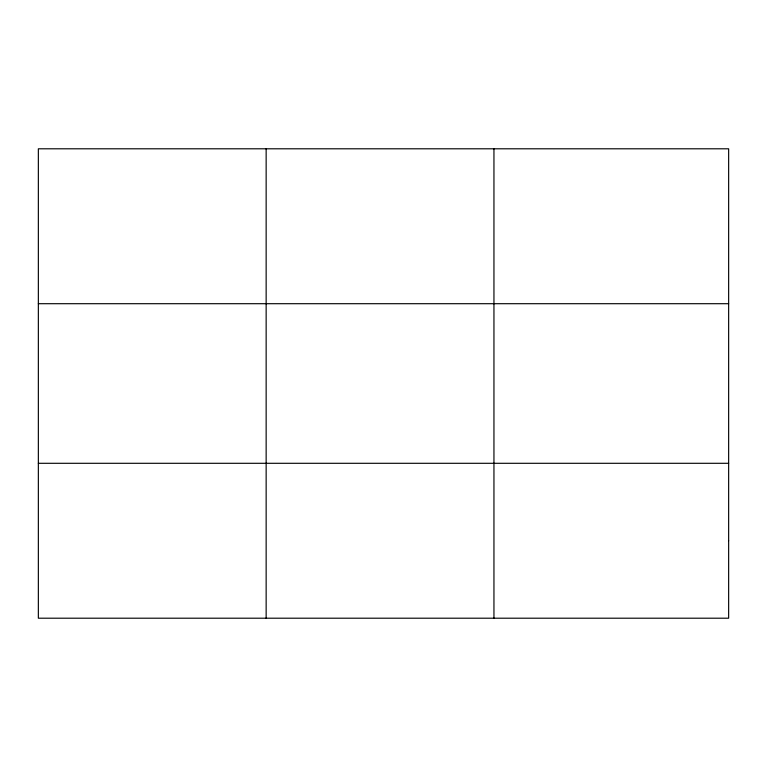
<?xml version="1.0" encoding="UTF-8"?>
<svg xmlns="http://www.w3.org/2000/svg" width="767" height="767" viewBox="0 0 767 767"><rect width="100%" height="100%" fill="white"/><g stroke="black" fill="none" stroke-linecap="round" stroke-linejoin="round"><path stroke-width="1.15" d="M266.149 148.798L266.149 618.202M493.948 148.798L493.948 618.202M38.35 303.703L728.65 303.703M38.35 463.297L728.65 463.297M728.65 540.754L728.65 618.202L38.35 618.202L38.35 148.798L728.65 148.798L728.65 540.754"/></g></svg>
